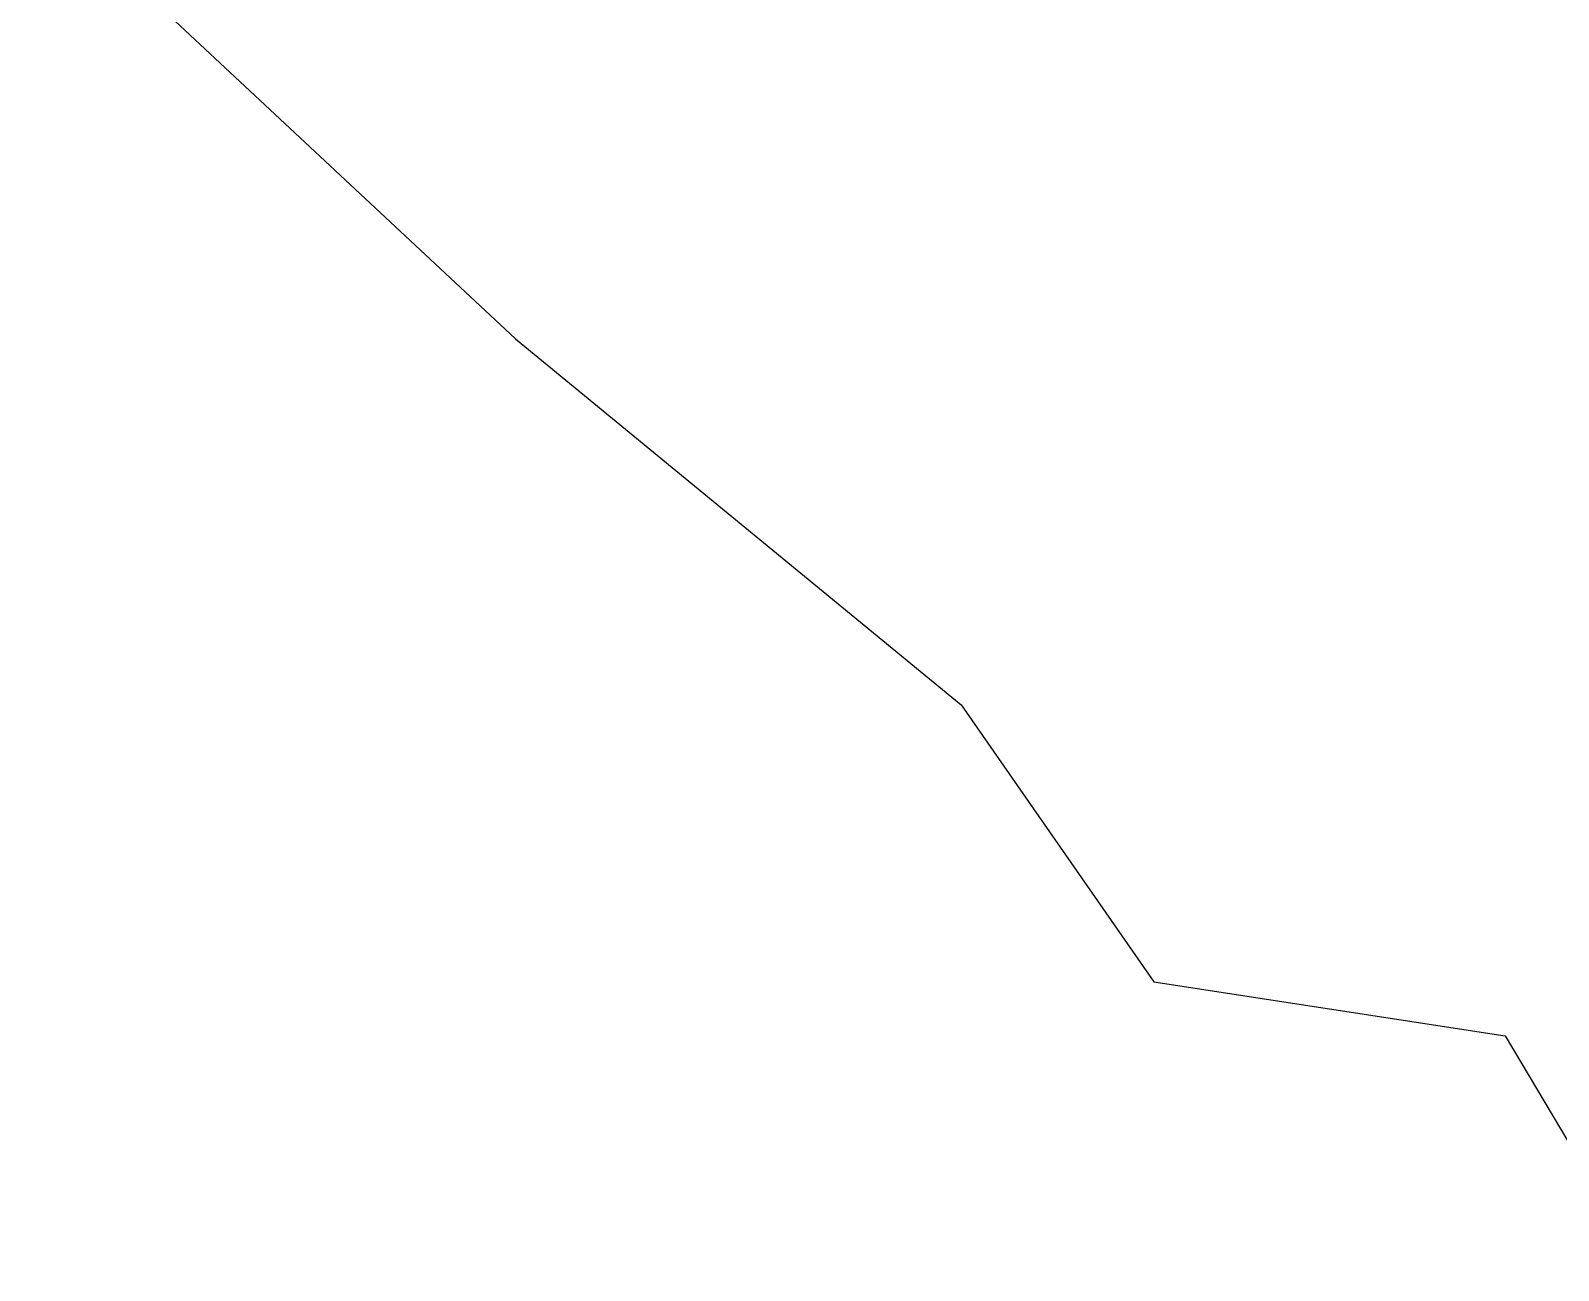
# Model space of a CAD drawing. Extents: x 447968 to 448359, y 6028019 to 6028235.
# Drawn here: x 448279.08 to 448308.79, y 6028067.21 to 6028091.31 of the extents above; entities that cross this region are included whole.
import ezdxf

# ---------------------------------------------------------------- set-up
doc = ezdxf.new("R2010")
doc.units = 0
doc.layers.add('CENTERLINE', color=4, linetype='CONTINUOUS')

msp = doc.modelspace()

# ---------------------------------------------------------------- linework, layer by layer
at = {"layer": 'CENTERLINE'}
for p, q in [((448279.08, 6028094.12, 163.38), (448288.51, 6028085.32, 163.4)), ((448288.51, 6028085.32, 163.4), (448297.17, 6028078.2, 162.93)), ((448297.17, 6028078.2, 162.93), (448300.92, 6028072.82, 163.53)), ((448300.92, 6028072.82, 163.53), (448307.75, 6028071.77, 163.93)), ((448307.75, 6028071.77, 163.93), (448310.46, 6028067.21, 164.21))]:
    msp.add_line(p, q, dxfattribs=at)

doc.saveas('drawing.dxf')
